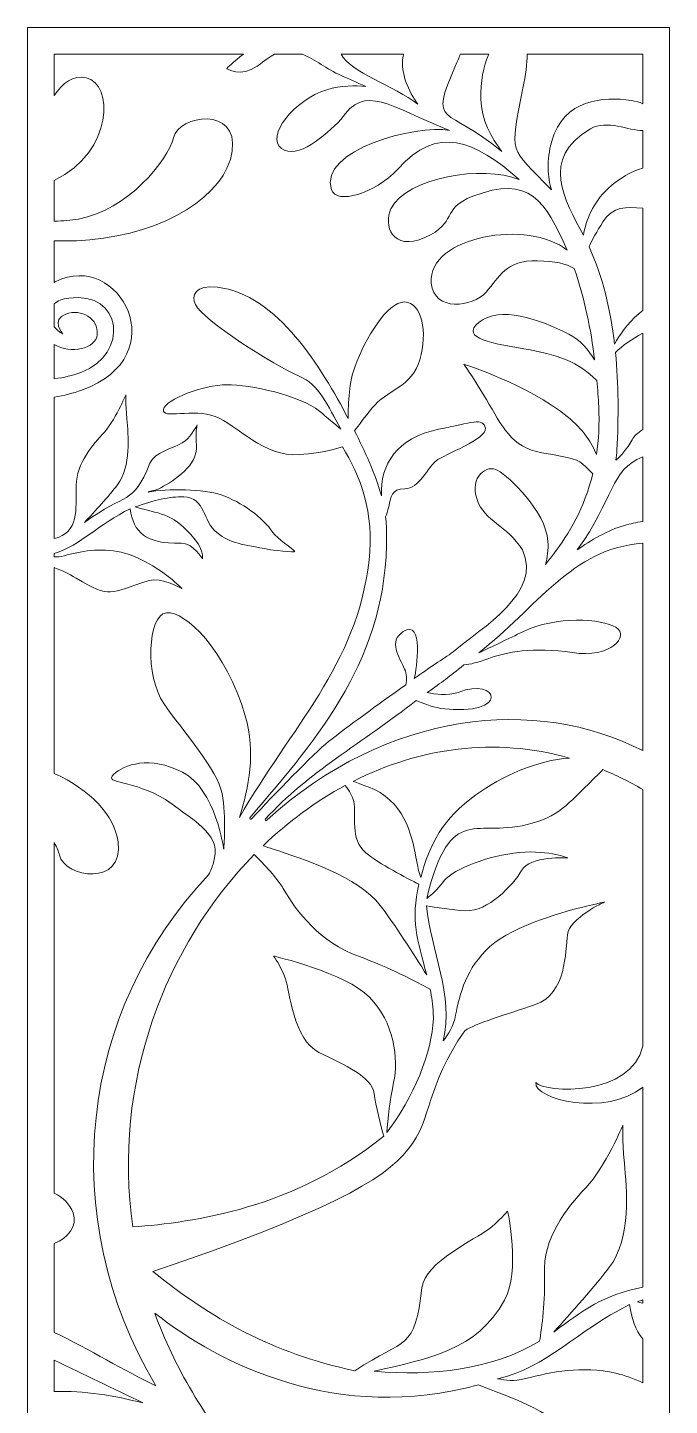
# Model space of a CAD drawing. Header units: centimetres. Extents: x -9.7 to 7.6, y -13 to 14.1.
# Drawn here: x -9.65 to -1.91, y -2.53 to 14.11 of the extents above; entities that cross this region are included whole.
import ezdxf

# ---------------------------------------------------------------- set-up
doc = ezdxf.new("R2010")
doc.units = ezdxf.units.CM
doc.header["$MEASUREMENT"] = 0
doc.layers.add('layer 1', color=7, linetype='Continuous')

msp = doc.modelspace()

# ---------------------------------------------------------------- linework, layer by layer
at = {"layer": 'layer 1', "color": 242, "lineweight": 9}
for points, knots in [([(-2.23081, -12.99459), (-2.23081, -12.99459), (-3.61403, -12.99459), (-3.61403, -12.99459), (-3.61403, -12.99459), (-3.61403, -12.99459), (-4.29634, -12.99459), (-4.29634, -12.99459), (-4.29634, -12.99459), (-4.29634, -12.99459), (-5.30418, -12.99459), (-5.30418, -12.99459), (-5.30418, -12.99459), (-5.30418, -12.99459), (-5.90292, -12.99459), (-5.90292, -12.99459), (-5.90292, -12.99459), (-5.90292, -12.99459), (-6.70928, -12.99459), (-6.70928, -12.99459), (-6.70928, -12.99459), (-6.70928, -12.99459), (-7.34334, -12.99459), (-7.34334, -12.99459), (-7.34334, -12.99459), (-7.34334, -12.99459), (-7.79812, -12.99459), (-7.79812, -12.99459), (-7.79812, -12.99459), (-7.79812, -12.99459), (-7.99169, -12.99459), (-7.99169, -12.99459), (-7.99169, -12.99459), (-7.99169, -12.99459), (-7.99801, -12.99459), (-7.99801, -12.99459), (-7.99801, -12.99459), (-7.99801, -12.99459), (-8.21961, -12.99459), (-8.21961, -12.99459), (-8.21961, -12.99459), (-8.21961, -12.99459), (-8.90713, -12.99459), (-8.90713, -12.99459), (-8.90713, -12.99459), (-8.90713, -12.99459), (-9.23069, -12.99459), (-9.23069, -12.99459), (-9.23069, -12.99459), (-9.23069, -12.99459), (-9.32889, -12.99459), (-9.32889, -12.99459), (-9.32889, -12.99459), (-9.32889, -12.99459), (-9.65153, -12.99459), (-9.65153, -12.99459), (-9.65153, -12.99459), (-9.65153, -12.99459), (-9.65153, -12.67195), (-9.65153, -12.67195), (-9.65153, -12.67195), (-9.65153, -12.67195), (-9.65153, -9.70819), (-9.65153, -9.70819), (-9.65153, -9.70819), (-9.65153, -9.70819), (-9.65153, -9.5203), (-9.65153, -9.5203), (-9.65153, -9.5203), (-9.65153, -9.5203), (-9.65153, -7.38408), (-9.65153, -7.38408), (-9.65153, -7.38408), (-9.65153, -7.38408), (-9.65153, -7.04499), (-9.65153, -7.04499), (-9.65153, -7.04499), (-9.65153, -7.04499), (-9.65153, -2.59487), (-9.65153, -2.59487), (-9.65153, -2.59487), (-9.65153, -2.59487), (-9.65153, -2.38817), (-9.65153, -2.38817), (-9.65153, -2.38817), (-9.65153, -2.38817), (-9.65153, -1.8223), (-9.65153, -1.8223), (-9.65153, -1.8223), (-9.65153, -1.8223), (-9.65153, -1.47514), (-9.65153, -1.47514), (-9.65153, -1.47514), (-9.65153, -1.47514), (-9.65153, -0.49746), (-9.65153, -0.49746), (-9.65153, -0.49746), (-9.65153, -0.49746), (-9.65153, -0.25309), (-9.65153, -0.25309), (-9.65153, -0.25309), (-9.65153, -0.25309), (-9.65153, 0.00084), (-9.65153, 0.00084), (-9.65153, 0.00084), (-9.65153, 0.00084), (-9.65153, 0.09219), (-9.65153, 0.09219), (-9.65153, 0.09219), (-9.65153, 0.09219), (-9.65153, 1.42624), (-9.65153, 1.42624), (-9.65153, 1.42624), (-9.65153, 1.42624), (-9.65153, 2.20746), (-9.65153, 2.20746), (-9.65153, 2.20746), (-9.65153, 2.20746), (-9.65153, 4.67849), (-9.65153, 4.67849), (-9.65153, 4.67849), (-9.65153, 4.67849), (-9.65153, 5.22768), (-9.65153, 5.22768), (-9.65153, 5.22768), (-9.65153, 5.22768), (-9.65153, 9.61322), (-9.65153, 9.61322), (-9.65153, 9.61322), (-9.65153, 9.61322), (-9.65153, 9.85597), (-9.65153, 9.85597), (-9.65153, 9.85597), (-9.65153, 9.85597), (-9.65153, 11.56167), (-9.65153, 11.56167), (-9.65153, 11.56167), (-9.65153, 11.56167), (-9.65153, 11.79957), (-9.65153, 11.79957), (-9.65153, 11.79957), (-9.65153, 11.79957), (-9.65153, 12.14534), (-9.65153, 12.14534), (-9.65153, 12.14534), (-9.65153, 12.14534), (-9.65153, 12.67177), (-9.65153, 12.67177), (-9.65153, 12.67177), (-9.65153, 12.67177), (-9.65153, 13.78453), (-9.65153, 13.78453), (-9.65153, 13.78453), (-9.65153, 13.78453), (-9.65153, 14.10717), (-9.65153, 14.10717), (-9.65153, 14.10717), (-9.65153, 14.10717), (-9.32889, 14.10717), (-9.32889, 14.10717), (-9.32889, 14.10717), (-9.32889, 14.10717), (-6.53397, 14.10717), (-6.53397, 14.10717), (-6.53397, 14.10717), (-6.53397, 14.10717), (-6.31932, 14.10717), (-6.31932, 14.10717), (-6.31932, 14.10717), (-6.31932, 14.10717), (-6.03715, 14.10717), (-6.03715, 14.10717), (-6.03715, 14.10717), (-6.03715, 14.10717), (-5.69897, 14.10717), (-5.69897, 14.10717), (-5.69897, 14.10717), (-5.69897, 14.10717), (-4.89051, 14.10717), (-4.89051, 14.10717), (-4.89051, 14.10717), (-4.89051, 14.10717), (-4.4373, 14.10717), (-4.4373, 14.10717), (-4.4373, 14.10717), (-4.4373, 14.10717), (-2.23081, 14.10717), (-2.23081, 14.10717), (-2.23081, 14.10717), (-2.23081, 14.10717), (-1.90817, 14.10717), (-1.90817, 14.10717), (-1.90817, 14.10717), (-1.90817, 14.10717), (-1.90817, 13.78453), (-1.90817, 13.78453), (-1.90817, 13.78453), (-1.90817, 13.78453), (-1.90817, 12.45041), (-1.90817, 12.45041), (-1.90817, 12.45041), (-1.90817, 12.45041), (-1.90817, 11.92972), (-1.90817, 11.92972), (-1.90817, 11.92972), (-1.90817, 11.92972), (-1.90817, 10.91423), (-1.90817, 10.91423), (-1.90817, 10.91423), (-1.90817, 10.91423), (-1.90817, 10.56947), (-1.90817, 10.56947), (-1.90817, 10.56947), (-1.90817, 10.56947), (-1.90817, 9.42337), (-1.90817, 9.42337), (-1.90817, 9.42337), (-1.90817, 9.42337), (-1.90817, 8.99295), (-1.90817, 8.99295), (-1.90817, 8.99295), (-1.90817, 8.99295), (-1.90817, 8.17496), (-1.90817, 8.17496), (-1.90817, 8.17496), (-1.90817, 8.17496), (-1.90817, 7.87163), (-1.90817, 7.87163), (-1.90817, 7.87163), (-1.90817, 7.87163), (-1.90817, 5.18792), (-1.90817, 5.18792), (-1.90817, 5.18792), (-1.90817, 5.18792), (-1.90817, 4.70284), (-1.90817, 4.70284), (-1.90817, 4.70284), (-1.90817, 4.70284), (-1.90817, 1.72144), (-1.90817, 1.72144), (-1.90817, 1.72144), (-1.90817, 1.72144), (-1.90817, 1.31679), (-1.90817, 1.31679), (-1.90817, 1.31679), (-1.90817, 1.31679), (-1.90817, 0.88344), (-1.90817, 0.88344), (-1.90817, 0.88344), (-1.90817, 0.88344), (-1.90817, 0.85871), (-1.90817, 0.85871), (-1.90817, 0.85871), (-1.90817, 0.85871), (-1.90817, -0.31154), (-1.90817, -0.31154), (-1.90817, -0.31154), (-1.90817, -0.31154), (-1.90817, -0.97133), (-1.90817, -0.97133), (-1.90817, -0.97133), (-1.90817, -0.97133), (-1.90817, -1.036), (-1.90817, -1.036), (-1.90817, -1.036), (-1.90817, -1.036), (-1.90817, -1.15415), (-1.90817, -1.15415), (-1.90817, -1.15415), (-1.90817, -1.15415), (-1.90817, -1.34413), (-1.90817, -1.34413), (-1.90817, -1.34413), (-1.90817, -1.34413), (-1.90817, -1.91835), (-1.90817, -1.91835), (-1.90817, -1.91835), (-1.90817, -1.91835), (-1.90817, -2.42924), (-1.90817, -2.42924), (-1.90817, -2.42924), (-1.90817, -2.42924), (-1.90817, -2.66084), (-1.90817, -2.66084), (-1.90817, -2.66084), (-1.90817, -2.66084), (-1.90817, -3.48774), (-1.90817, -3.48774), (-1.90817, -3.48774), (-1.90817, -3.48774), (-1.90817, -3.99787), (-1.90817, -3.99787), (-1.90817, -3.99787), (-1.90817, -3.99787), (-1.90817, -6.32446), (-1.90817, -6.32446), (-1.90817, -6.32446), (-1.90817, -6.32446), (-1.90817, -7.20418), (-1.90817, -7.20418), (-1.90817, -7.20418), (-1.90817, -7.20418), (-1.90817, -12.67195), (-1.90817, -12.67195), (-1.90817, -12.67195), (-1.90817, -12.67195), (-1.90817, -12.72788), (-1.90817, -12.72788), (-1.90817, -12.72788), (-1.90817, -12.72788), (-1.90817, -12.92748), (-1.90817, -12.92748), (-1.90817, -12.92748), (-1.90817, -12.92748), (-1.90817, -12.99459), (-1.90817, -12.99459), (-1.90817, -12.99459), (-1.90817, -12.99459), (-2.23081, -12.99459), (-2.23081, -12.99459)], [0, 0, 0, 0, 0.01234568, 0.01234568, 0.01234568, 0.01234568, 0.02469136, 0.02469136, 0.02469136, 0.02469136, 0.03703704, 0.03703704, 0.03703704, 0.03703704, 0.04938272, 0.04938272, 0.04938272, 0.04938272, 0.0617284, 0.0617284, 0.0617284, 0.0617284, 0.07407407, 0.07407407, 0.07407407, 0.07407407, 0.08641975, 0.08641975, 0.08641975, 0.08641975, 0.09876543, 0.09876543, 0.09876543, 0.09876543, 0.11111111, 0.11111111, 0.11111111, 0.11111111, 0.12345679, 0.12345679, 0.12345679, 0.12345679, 0.13580247, 0.13580247, 0.13580247, 0.13580247, 0.14814815, 0.14814815, 0.14814815, 0.14814815, 0.16049383, 0.16049383, 0.16049383, 0.16049383, 0.17283951, 0.17283951, 0.17283951, 0.17283951, 0.18518519, 0.18518519, 0.18518519, 0.18518519, 0.19753086, 0.19753086, 0.19753086, 0.19753086, 0.20987654, 0.20987654, 0.20987654, 0.20987654, 0.22222222, 0.22222222, 0.22222222, 0.22222222, 0.2345679, 0.2345679, 0.2345679, 0.2345679, 0.24691358, 0.24691358, 0.24691358, 0.24691358, 0.25925926, 0.25925926, 0.25925926, 0.25925926, 0.27160494, 0.27160494, 0.27160494, 0.27160494, 0.28395062, 0.28395062, 0.28395062, 0.28395062, 0.2962963, 0.2962963, 0.2962963, 0.2962963, 0.30864198, 0.30864198, 0.30864198, 0.30864198, 0.32098765, 0.32098765, 0.32098765, 0.32098765, 0.33333333, 0.33333333, 0.33333333, 0.33333333, 0.34567901, 0.34567901, 0.34567901, 0.34567901, 0.35802469, 0.35802469, 0.35802469, 0.35802469, 0.37037037, 0.37037037, 0.37037037, 0.37037037, 0.38271605, 0.38271605, 0.38271605, 0.38271605, 0.39506173, 0.39506173, 0.39506173, 0.39506173, 0.40740741, 0.40740741, 0.40740741, 0.40740741, 0.41975309, 0.41975309, 0.41975309, 0.41975309, 0.43209877, 0.43209877, 0.43209877, 0.43209877, 0.44444444, 0.44444444, 0.44444444, 0.44444444, 0.45679012, 0.45679012, 0.45679012, 0.45679012, 0.4691358, 0.4691358, 0.4691358, 0.4691358, 0.48148148, 0.48148148, 0.48148148, 0.48148148, 0.49382716, 0.49382716, 0.49382716, 0.49382716, 0.50617284, 0.50617284, 0.50617284, 0.50617284, 0.51851852, 0.51851852, 0.51851852, 0.51851852, 0.5308642, 0.5308642, 0.5308642, 0.5308642, 0.54320988, 0.54320988, 0.54320988, 0.54320988, 0.55555556, 0.55555556, 0.55555556, 0.55555556, 0.56790123, 0.56790123, 0.56790123, 0.56790123, 0.58024691, 0.58024691, 0.58024691, 0.58024691, 0.59259259, 0.59259259, 0.59259259, 0.59259259, 0.60493827, 0.60493827, 0.60493827, 0.60493827, 0.61728395, 0.61728395, 0.61728395, 0.61728395, 0.62962963, 0.62962963, 0.62962963, 0.62962963, 0.64197531, 0.64197531, 0.64197531, 0.64197531, 0.65432099, 0.65432099, 0.65432099, 0.65432099, 0.66666667, 0.66666667, 0.66666667, 0.66666667, 0.67901235, 0.67901235, 0.67901235, 0.67901235, 0.69135802, 0.69135802, 0.69135802, 0.69135802, 0.7037037, 0.7037037, 0.7037037, 0.7037037, 0.71604938, 0.71604938, 0.71604938, 0.71604938, 0.72839506, 0.72839506, 0.72839506, 0.72839506, 0.74074074, 0.74074074, 0.74074074, 0.74074074, 0.75308642, 0.75308642, 0.75308642, 0.75308642, 0.7654321, 0.7654321, 0.7654321, 0.7654321, 0.77777778, 0.77777778, 0.77777778, 0.77777778, 0.79012346, 0.79012346, 0.79012346, 0.79012346, 0.80246914, 0.80246914, 0.80246914, 0.80246914, 0.81481481, 0.81481481, 0.81481481, 0.81481481, 0.82716049, 0.82716049, 0.82716049, 0.82716049, 0.83950617, 0.83950617, 0.83950617, 0.83950617, 0.85185185, 0.85185185, 0.85185185, 0.85185185, 0.86419753, 0.86419753, 0.86419753, 0.86419753, 0.87654321, 0.87654321, 0.87654321, 0.87654321, 0.88888889, 0.88888889, 0.88888889, 0.88888889, 0.90123457, 0.90123457, 0.90123457, 0.90123457, 0.91358025, 0.91358025, 0.91358025, 0.91358025, 0.92592593, 0.92592593, 0.92592593, 0.92592593, 0.9382716, 0.9382716, 0.9382716, 0.9382716, 0.95061728, 0.95061728, 0.95061728, 0.95061728, 0.96296296, 0.96296296, 0.96296296, 0.96296296, 0.97530864, 0.97530864, 0.97530864, 0.97530864, 1, 1, 1, 1]), ([(-7.04692, 13.78453), (-7.16537, 13.69848), (-7.24943, 13.6137), (-7.24943, 13.6137), (-7.24943, 13.6137), (-7.24943, 13.6137), (-7.08023, 13.49622), (-6.88022, 13.6424), (-6.88022, 13.6424), (-6.78675, 13.71067), (-6.72508, 13.75631), (-6.67311, 13.78453), (-6.67311, 13.78453), (-6.67311, 13.78453), (-6.33906, 13.78453), (-6.33906, 13.78453), (-6.33906, 13.78453), (-6.17796, 13.72434), (-6.04789, 13.60614), (-5.86673, 13.52732), (-5.86673, 13.52732), (-5.78789, 13.49301), (-5.68633, 13.44796), (-5.57081, 13.3947), (-5.57081, 13.3947), (-5.69906, 13.41018), (-5.8642, 13.40972), (-6.04156, 13.35597), (-6.04156, 13.35597), (-6.43542, 13.23686), (-6.78316, 12.79021), (-6.58884, 12.64744), (-6.58884, 12.64744), (-6.39454, 12.50466), (-6.06417, 12.80246), (-5.87273, 12.99547), (-5.87273, 12.99547), (-5.57892, 13.44159), (-5.29104, 13.15165), (-4.56039, 12.86552), (-4.56039, 12.86552), (-4.95833, 12.93889), (-6.14325, 12.63457), (-5.98614, 12.14843), (-5.98614, 12.14843), (-5.92263, 11.96985), (-5.47165, 12.09616), (-5.18312, 12.39707), (-5.18312, 12.39707), (-4.71585, 12.93578), (-4.25516, 12.74526), (-3.72166, 12.27322), (-3.72166, 12.27322), (-4.15463, 12.45059), (-5.08065, 12.30021), (-5.26736, 11.9179), (-5.26736, 11.9179), (-5.35998, 11.7286), (-5.25816, 11.39651), (-4.85762, 11.57315), (-4.85762, 11.57315), (-4.45707, 11.74953), (-4.67653, 11.91734), (-4.27868, 12.07089), (-4.27868, 12.07089), (-3.59771, 12.33397), (-3.40028, 12.0154), (-3.14268, 11.41835), (-3.14268, 11.41835), (-3.5954, 11.7992), (-4.8289, 11.59015), (-4.7814, 11.0232), (-4.7814, 11.0232), (-4.75199, 10.67387), (-4.28107, 10.72908), (-4.11893, 10.91282), (-4.11893, 10.91282), (-3.95676, 11.09668), (-3.89075, 11.29968), (-3.49776, 11.29189), (-3.49776, 11.29189), (-3.28573, 11.2875), (-3.15506, 11.25553), (-3.05823, 11.20024), (-3.05823, 11.20024), (-2.93152, 10.84341), (-2.85504, 10.46023), (-2.81023, 10.09621), (-2.81023, 10.09621), (-2.88328, 10.21639), (-2.98481, 10.33454), (-3.12316, 10.40585), (-3.12316, 10.40585), (-3.49465, 10.59737), (-3.95517, 10.74941), (-4.20372, 10.54935), (-4.20372, 10.54935), (-4.45237, 10.34916), (-4.00898, 10.29102), (-3.66448, 10.22904), (-3.66448, 10.22904), (-3.37085, 10.17622), (-3.05715, 10.12085), (-2.78333, 9.84755), (-2.78333, 9.84755), (-2.77371, 9.73929), (-2.76642, 9.63386), (-2.7613, 9.53263), (-2.7613, 9.53263), (-2.7506, 9.32168), (-2.76109, 9.12883), (-2.78742, 8.95168), (-2.78742, 8.95168), (-2.84259, 9.0907), (-2.94605, 9.25442), (-3.14119, 9.41236), (-3.14119, 9.41236), (-3.6166, 9.79701), (-4.38969, 10.04354), (-4.38969, 10.04354), (-4.38969, 10.04354), (-4.38969, 10.04354), (-4.30422, 9.93256), (-4.11611, 9.6168), (-4.11611, 9.6168), (-3.92801, 9.30105), (-3.81816, 9.03798), (-3.44578, 8.97368), (-3.44578, 8.97368), (-3.07347, 8.90951), (-3.01775, 8.90508), (-2.91697, 8.80455), (-2.91697, 8.80455), (-2.8871, 8.77478), (-2.85893, 8.74534), (-2.83336, 8.71838), (-2.83336, 8.71838), (-2.93352, 8.31013), (-3.11895, 7.99636), (-3.3081, 7.74802), (-3.3081, 7.74802), (-3.33803, 7.7087), (-3.37054, 7.6681), (-3.40433, 7.62682), (-3.40433, 7.62682), (-3.38079, 7.71006), (-3.36694, 7.80328), (-3.37423, 7.90362), (-3.37423, 7.90362), (-3.40098, 8.27592), (-3.84589, 8.68145), (-3.9772, 8.76138), (-3.9772, 8.76138), (-4.10852, 8.84116), (-4.32386, 8.68454), (-4.22923, 8.41102), (-4.22923, 8.41102), (-4.1347, 8.13738), (-3.87113, 8.10499), (-3.68171, 7.80071), (-3.68171, 7.80071), (-3.43458, 7.28512), (-4.174, 6.8651), (-4.51532, 6.57094), (-4.51532, 6.57094), (-4.65136, 6.47879), (-4.79881, 6.38199), (-4.98599, 6.25007), (-4.98599, 6.25007), (-4.95852, 6.3611), (-4.86726, 6.9721), (-5.11972, 6.81557), (-5.11972, 6.81557), (-5.30177, 6.70267), (-5.16993, 6.50717), (-5.10242, 6.36299), (-5.10242, 6.36299), (-5.07501, 6.3044), (-5.07689, 6.23483), (-5.08855, 6.17284), (-5.08855, 6.17284), (-5.42833, 5.93261), (-5.79304, 5.66753), (-6.02106, 5.48715), (-6.02106, 5.48715), (-6.19323, 5.35087), (-6.69738, 4.82543), (-6.94232, 4.5636), (-6.94232, 4.5636), (-6.96049, 4.53697), (-6.97866, 4.5555), (-6.96839, 4.569), (-6.96839, 4.569), (-6.12033, 5.55876), (-5.30512, 6.51451), (-5.31994, 7.98837), (-5.31994, 7.98837), (-5.31768, 8.05778), (-5.3228, 8.12822), (-5.33179, 8.19939), (-5.33179, 8.19939), (-5.32011, 8.23157), (-5.30667, 8.27315), (-5.29494, 8.32193), (-5.29494, 8.32193), (-5.26758, 8.43545), (-5.2694, 8.53968), (-5.10076, 8.53804), (-5.10076, 8.53804), (-4.93217, 8.53613), (-4.81627, 8.80465), (-4.72324, 8.87812), (-4.72324, 8.87812), (-4.6302, 8.95185), (-4.10149, 9.14133), (-4.12848, 9.27071), (-4.12848, 9.27071), (-4.1556, 9.40012), (-4.28909, 9.34138), (-4.69281, 9.2576), (-4.69281, 9.2576), (-5.19714, 9.15312), (-5.39702, 8.83717), (-5.38296, 8.45364), (-5.38296, 8.45364), (-5.45626, 8.72416), (-5.5827, 8.99483), (-5.70709, 9.23932), (-5.70709, 9.23932), (-5.65665, 9.30685), (-5.5816, 9.40599), (-5.49247, 9.5177), (-5.49247, 9.5177), (-5.32756, 9.72439), (-5.01274, 9.76885), (-4.91804, 10.09696), (-4.91804, 10.09696), (-4.82344, 10.42482), (-4.89318, 10.78913), (-5.10361, 10.79429), (-5.10361, 10.79429), (-5.31403, 10.79943), (-5.57823, 10.34602), (-5.70081, 10.02012), (-5.70081, 10.02012), (-5.77075, 9.83405), (-5.78503, 9.57638), (-5.78442, 9.38895), (-5.78442, 9.38895), (-6.09495, 9.98538), (-6.63613, 10.88959), (-7.36184, 10.97323), (-7.36184, 10.97323), (-7.62381, 11.01003), (-7.68407, 10.86593), (-7.62575, 10.76272), (-7.62575, 10.76272), (-7.54832, 10.58299), (-6.65821, 10.01494), (-6.37618, 9.90012), (-6.37618, 9.90012), (-6.13767, 9.80291), (-6.02885, 9.54195), (-5.8719, 9.25767), (-5.8719, 9.25767), (-5.94545, 9.32046), (-6.0356, 9.39675), (-6.13046, 9.47572), (-6.13046, 9.47572), (-6.36127, 9.66739), (-6.96507, 9.79633), (-7.24662, 9.79557), (-7.24662, 9.79557), (-7.52815, 9.79469), (-7.9844, 9.62274), (-8.01313, 9.49762), (-8.01313, 9.49762), (-8.0419, 9.37264), (-7.64544, 9.51471), (-7.3899, 9.41358), (-7.3899, 9.41358), (-7.13439, 9.31231), (-6.78706, 8.91455), (-6.37476, 8.95136), (-6.37476, 8.95136), (-6.04098, 8.98109), (-5.97177, 9.01531), (-5.85345, 9.04602), (-5.85345, 9.04602), (-5.6419, 8.70518), (-5.46409, 8.24634), (-5.53087, 7.67696), (-5.53087, 7.67696), (-5.68073, 6.39719), (-6.4694, 5.67147), (-7.09658, 4.56996), (-7.09658, 4.56996), (-6.98226, 4.94378), (-6.8947, 5.34697), (-7.02573, 5.79803), (-7.02573, 5.79803), (-7.25632, 6.59161), (-7.74904, 7.0702), (-7.97736, 7.04205), (-7.97736, 7.04205), (-8.20569, 7.01393), (-8.236, 6.27576), (-8.00735, 5.94522), (-8.00735, 5.94522), (-7.77875, 5.61475), (-7.35589, 5.14169), (-7.30455, 4.85996), (-7.30455, 4.85996), (-7.25312, 4.5782), (-7.28484, 4.18729), (-7.28484, 4.18729), (-7.28484, 4.18729), (-7.28484, 4.18729), (-7.38283, 4.91237), (-7.78082, 5.11747), (-7.78082, 5.11747), (-8.17886, 5.32254), (-8.4877, 5.20814), (-8.614, 5.09095), (-8.614, 5.09095), (-8.74027, 4.9737), (-8.36856, 5.02525), (-7.98843, 4.78685), (-7.98843, 4.78685), (-7.55249, 4.47864), (-7.31511, 4.3431), (-7.40807, 4.02648), (-7.40807, 4.02648), (-7.42135, 3.98125), (-7.44137, 3.93232), (-7.46852, 3.87867), (-7.46852, 3.87867), (-9.02381, 2.24384), (-9.32035, -0.24851), (-8.10462, -2.28932), (-8.10462, -2.28932), (-8.48224, -2.10905), (-8.90038, -1.85063), (-9.32889, -1.6444), (-9.32889, -1.6444), (-9.32889, -1.6444), (-9.32889, -0.5701), (-9.32889, -0.5701), (-9.32889, -0.5701), (-9.17214, -0.51292), (-9.04196, -0.35684), (-9.10193, -0.2024), (-9.10193, -0.2024), (-9.14368, -0.09486), (-9.22364, -0.01385), (-9.32889, 0.03598), (-9.32889, 0.03598), (-9.32889, 1.45089), (-9.32889, 2.84652), (-9.32889, 4.26783), (-9.32889, 4.26783), (-9.29895, 4.21173), (-9.27825, 4.16042), (-9.26808, 4.11702), (-9.26808, 4.11702), (-9.20326, 3.84046), (-8.48315, 3.73592), (-8.55982, 4.27799), (-8.55982, 4.27799), (-8.60661, 4.60863), (-8.90199, 4.90499), (-9.32889, 5.10393), (-9.32889, 5.10393), (-9.32889, 5.10393), (-9.32889, 7.58856), (-9.32889, 7.58856), (-9.32889, 7.58856), (-9.23562, 7.55173), (-9.16084, 7.5186), (-9.06522, 7.46086), (-9.06522, 7.46086), (-8.63932, 7.20364), (-8.67583, 7.28084), (-8.18659, 7.43223), (-8.18659, 7.43223), (-8.04195, 7.477), (-7.78802, 7.33453), (-7.78802, 7.33453), (-7.78802, 7.33453), (-7.78802, 7.33453), (-7.78802, 7.33453), (-7.8836, 7.42131), (-7.8836, 7.42131), (-7.97921, 7.50806), (-8.26122, 7.71342), (-8.52054, 7.7728), (-8.52054, 7.7728), (-8.77991, 7.83213), (-9.01594, 7.78234), (-9.21165, 7.7311), (-9.21165, 7.7311), (-9.25956, 7.71857), (-9.29592, 7.71628), (-9.32889, 7.71802), (-9.32889, 7.71802), (-9.32889, 7.71802), (-9.32889, 7.7562), (-9.32889, 7.7562), (-9.32889, 7.7562), (-9.00718, 7.86357), (-8.7854, 8.11506), (-8.41486, 8.29818), (-8.41486, 8.29818), (-8.37063, 8.01192), (-8.23384, 7.87346), (-7.80041, 7.88172), (-7.80041, 7.88172), (-7.64838, 7.88459), (-7.54199, 7.69219), (-7.54199, 7.69219), (-7.54199, 7.69219), (-7.54199, 7.69219), (-7.51408, 7.81785), (-7.68226, 7.98574), (-7.68226, 7.98574), (-7.9102, 8.24966), (-8.07125, 8.23652), (-8.35376, 8.32081), (-8.35376, 8.32081), (-8.12608, 8.40096), (-7.93907, 8.4479), (-7.76633, 8.44171), (-7.76633, 8.44171), (-7.50378, 8.4322), (-7.54241, 8.15041), (-7.36933, 8.01083), (-7.36933, 8.01083), (-7.19621, 7.8713), (-7.06438, 7.87493), (-6.73496, 7.80464), (-6.73496, 7.80464), (-6.73095, 7.80378), (-6.41151, 7.7637), (-6.42767, 7.78358), (-6.42767, 7.78358), (-6.44878, 7.80957), (-6.64596, 7.94391), (-6.69106, 8.0113), (-6.69106, 8.0113), (-6.81096, 8.19058), (-7.06942, 8.38151), (-7.31704, 8.46541), (-7.31704, 8.46541), (-7.52175, 8.5348), (-7.968, 8.54715), (-8.19858, 8.49929), (-8.19858, 8.49929), (-8.16375, 8.52409), (-8.11338, 8.51212), (-8.0426, 8.55165), (-8.0426, 8.55165), (-7.87448, 8.64557), (-7.60002, 8.81891), (-7.61456, 9.06098), (-7.61456, 9.06098), (-7.62426, 9.22291), (-7.61317, 9.28701), (-7.60485, 9.31181), (-7.60485, 9.31181), (-7.62746, 9.26861), (-7.69813, 9.14368), (-7.78458, 9.09216), (-7.78458, 9.09216), (-7.88993, 9.02933), (-8.11533, 8.98748), (-8.17511, 8.848), (-8.17511, 8.848), (-8.3895, 8.32005), (-8.45699, 8.5124), (-8.96462, 8.13271), (-8.96462, 8.13271), (-8.83849, 8.272), (-8.67329, 8.44675), (-8.56668, 8.58725), (-8.56668, 8.58725), (-8.40052, 8.80617), (-8.43618, 9.19066), (-8.45398, 9.38288), (-8.45398, 9.38288), (-8.47178, 9.57513), (-8.46526, 9.67486), (-8.46526, 9.67486), (-8.46526, 9.67486), (-8.46526, 9.67486), (-8.5975, 9.35478), (-8.74977, 9.19366), (-8.74977, 9.19366), (-8.90204, 9.03254), (-9.0788, 8.80567), (-9.06642, 8.53031), (-9.06642, 8.53031), (-9.06648, 8.31396), (-9.03241, 8.00569), (-9.32889, 7.93766), (-9.32889, 7.93766), (-9.32889, 7.93766), (-9.32889, 9.64467), (-9.32889, 9.64467), (-9.32889, 9.64467), (-9.2115, 9.66436), (-9.10055, 9.69276), (-8.99906, 9.72948), (-8.99906, 9.72948), (-7.85071, 10.14495), (-8.55209, 11.42375), (-9.30983, 11.04137), (-9.30983, 11.04137), (-9.31633, 11.03809), (-9.32268, 11.03474), (-9.32889, 11.03133), (-9.32889, 11.03133), (-9.32889, 11.03133), (-9.32889, 11.5335), (-9.32889, 11.5335), (-9.32889, 11.5335), (-9.18456, 11.52813), (-9.04131, 11.53224), (-8.90155, 11.54467), (-8.90155, 11.54467), (-8.00444, 11.62425), (-7.25992, 12.07423), (-7.18322, 12.61622), (-7.18322, 12.61622), (-7.10655, 13.15829), (-7.82667, 13.05375), (-7.89148, 12.77719), (-7.89148, 12.77719), (-7.95629, 12.50073), (-8.44809, 11.90265), (-9.03556, 11.79492), (-9.03556, 11.79492), (-9.12516, 11.77853), (-9.22396, 11.77066), (-9.32889, 11.77155), (-9.32889, 11.77155), (-9.32889, 11.77155), (-9.32889, 12.26037), (-9.32889, 12.26037), (-9.32889, 12.26037), (-8.60159, 12.62024), (-8.62215, 13.43079), (-8.94311, 13.5003), (-8.94311, 13.5003), (-9.1076, 13.53596), (-9.22685, 13.43818), (-9.32889, 13.28601), (-9.32889, 13.28601), (-9.32889, 13.28601), (-9.32889, 13.78453), (-9.32889, 13.78453), (-9.32889, 13.78453), (-9.32889, 13.78453), (-7.04692, 13.78453), (-7.04692, 13.78453)], [0, 0, 0, 0, 0.00704225, 0.00704225, 0.00704225, 0.00704225, 0.01408451, 0.01408451, 0.01408451, 0.01408451, 0.02112676, 0.02112676, 0.02112676, 0.02112676, 0.02816901, 0.02816901, 0.02816901, 0.02816901, 0.03521127, 0.03521127, 0.03521127, 0.03521127, 0.04225352, 0.04225352, 0.04225352, 0.04225352, 0.04929577, 0.04929577, 0.04929577, 0.04929577, 0.05633803, 0.05633803, 0.05633803, 0.05633803, 0.06338028, 0.06338028, 0.06338028, 0.06338028, 0.07042254, 0.07042254, 0.07042254, 0.07042254, 0.07746479, 0.07746479, 0.07746479, 0.07746479, 0.08450704, 0.08450704, 0.08450704, 0.08450704, 0.0915493, 0.0915493, 0.0915493, 0.0915493, 0.09859155, 0.09859155, 0.09859155, 0.09859155, 0.1056338, 0.1056338, 0.1056338, 0.1056338, 0.11267606, 0.11267606, 0.11267606, 0.11267606, 0.11971831, 0.11971831, 0.11971831, 0.11971831, 0.12676056, 0.12676056, 0.12676056, 0.12676056, 0.13380282, 0.13380282, 0.13380282, 0.13380282, 0.14084507, 0.14084507, 0.14084507, 0.14084507, 0.14788732, 0.14788732, 0.14788732, 0.14788732, 0.15492958, 0.15492958, 0.15492958, 0.15492958, 0.16197183, 0.16197183, 0.16197183, 0.16197183, 0.16901408, 0.16901408, 0.16901408, 0.16901408, 0.17605634, 0.17605634, 0.17605634, 0.17605634, 0.18309859, 0.18309859, 0.18309859, 0.18309859, 0.19014085, 0.19014085, 0.19014085, 0.19014085, 0.1971831, 0.1971831, 0.1971831, 0.1971831, 0.20422535, 0.20422535, 0.20422535, 0.20422535, 0.21126761, 0.21126761, 0.21126761, 0.21126761, 0.21830986, 0.21830986, 0.21830986, 0.21830986, 0.22535211, 0.22535211, 0.22535211, 0.22535211, 0.23239437, 0.23239437, 0.23239437, 0.23239437, 0.23943662, 0.23943662, 0.23943662, 0.23943662, 0.24647887, 0.24647887, 0.24647887, 0.24647887, 0.25352113, 0.25352113, 0.25352113, 0.25352113, 0.26056338, 0.26056338, 0.26056338, 0.26056338, 0.26760563, 0.26760563, 0.26760563, 0.26760563, 0.27464789, 0.27464789, 0.27464789, 0.27464789, 0.28169014, 0.28169014, 0.28169014, 0.28169014, 0.28873239, 0.28873239, 0.28873239, 0.28873239, 0.29577465, 0.29577465, 0.29577465, 0.29577465, 0.3028169, 0.3028169, 0.3028169, 0.3028169, 0.30985915, 0.30985915, 0.30985915, 0.30985915, 0.31690141, 0.31690141, 0.31690141, 0.31690141, 0.32394366, 0.32394366, 0.32394366, 0.32394366, 0.33098592, 0.33098592, 0.33098592, 0.33098592, 0.33802817, 0.33802817, 0.33802817, 0.33802817, 0.34507042, 0.34507042, 0.34507042, 0.34507042, 0.35211268, 0.35211268, 0.35211268, 0.35211268, 0.35915493, 0.35915493, 0.35915493, 0.35915493, 0.36619718, 0.36619718, 0.36619718, 0.36619718, 0.37323944, 0.37323944, 0.37323944, 0.37323944, 0.38028169, 0.38028169, 0.38028169, 0.38028169, 0.38732394, 0.38732394, 0.38732394, 0.38732394, 0.3943662, 0.3943662, 0.3943662, 0.3943662, 0.40140845, 0.40140845, 0.40140845, 0.40140845, 0.4084507, 0.4084507, 0.4084507, 0.4084507, 0.41549296, 0.41549296, 0.41549296, 0.41549296, 0.42253521, 0.42253521, 0.42253521, 0.42253521, 0.42957746, 0.42957746, 0.42957746, 0.42957746, 0.43661972, 0.43661972, 0.43661972, 0.43661972, 0.44366197, 0.44366197, 0.44366197, 0.44366197, 0.45070423, 0.45070423, 0.45070423, 0.45070423, 0.45774648, 0.45774648, 0.45774648, 0.45774648, 0.46478873, 0.46478873, 0.46478873, 0.46478873, 0.47183099, 0.47183099, 0.47183099, 0.47183099, 0.47887324, 0.47887324, 0.47887324, 0.47887324, 0.48591549, 0.48591549, 0.48591549, 0.48591549, 0.49295775, 0.49295775, 0.49295775, 0.49295775, 0.5, 0.5, 0.5, 0.5, 0.50704225, 0.50704225, 0.50704225, 0.50704225, 0.51408451, 0.51408451, 0.51408451, 0.51408451, 0.52112676, 0.52112676, 0.52112676, 0.52112676, 0.52816901, 0.52816901, 0.52816901, 0.52816901, 0.53521127, 0.53521127, 0.53521127, 0.53521127, 0.54225352, 0.54225352, 0.54225352, 0.54225352, 0.54929577, 0.54929577, 0.54929577, 0.54929577, 0.55633803, 0.55633803, 0.55633803, 0.55633803, 0.56338028, 0.56338028, 0.56338028, 0.56338028, 0.57042254, 0.57042254, 0.57042254, 0.57042254, 0.57746479, 0.57746479, 0.57746479, 0.57746479, 0.58450704, 0.58450704, 0.58450704, 0.58450704, 0.5915493, 0.5915493, 0.5915493, 0.5915493, 0.59859155, 0.59859155, 0.59859155, 0.59859155, 0.6056338, 0.6056338, 0.6056338, 0.6056338, 0.61267606, 0.61267606, 0.61267606, 0.61267606, 0.61971831, 0.61971831, 0.61971831, 0.61971831, 0.62676056, 0.62676056, 0.62676056, 0.62676056, 0.63380282, 0.63380282, 0.63380282, 0.63380282, 0.64084507, 0.64084507, 0.64084507, 0.64084507, 0.64788732, 0.64788732, 0.64788732, 0.64788732, 0.65492958, 0.65492958, 0.65492958, 0.65492958, 0.66197183, 0.66197183, 0.66197183, 0.66197183, 0.66901408, 0.66901408, 0.66901408, 0.66901408, 0.67605634, 0.67605634, 0.67605634, 0.67605634, 0.68309859, 0.68309859, 0.68309859, 0.68309859, 0.69014085, 0.69014085, 0.69014085, 0.69014085, 0.6971831, 0.6971831, 0.6971831, 0.6971831, 0.70422535, 0.70422535, 0.70422535, 0.70422535, 0.71126761, 0.71126761, 0.71126761, 0.71126761, 0.71830986, 0.71830986, 0.71830986, 0.71830986, 0.72535211, 0.72535211, 0.72535211, 0.72535211, 0.73239437, 0.73239437, 0.73239437, 0.73239437, 0.73943662, 0.73943662, 0.73943662, 0.73943662, 0.74647887, 0.74647887, 0.74647887, 0.74647887, 0.75352113, 0.75352113, 0.75352113, 0.75352113, 0.76056338, 0.76056338, 0.76056338, 0.76056338, 0.76760563, 0.76760563, 0.76760563, 0.76760563, 0.77464789, 0.77464789, 0.77464789, 0.77464789, 0.78169014, 0.78169014, 0.78169014, 0.78169014, 0.78873239, 0.78873239, 0.78873239, 0.78873239, 0.79577465, 0.79577465, 0.79577465, 0.79577465, 0.8028169, 0.8028169, 0.8028169, 0.8028169, 0.80985915, 0.80985915, 0.80985915, 0.80985915, 0.81690141, 0.81690141, 0.81690141, 0.81690141, 0.82394366, 0.82394366, 0.82394366, 0.82394366, 0.83098592, 0.83098592, 0.83098592, 0.83098592, 0.83802817, 0.83802817, 0.83802817, 0.83802817, 0.84507042, 0.84507042, 0.84507042, 0.84507042, 0.85211268, 0.85211268, 0.85211268, 0.85211268, 0.85915493, 0.85915493, 0.85915493, 0.85915493, 0.86619718, 0.86619718, 0.86619718, 0.86619718, 0.87323944, 0.87323944, 0.87323944, 0.87323944, 0.88028169, 0.88028169, 0.88028169, 0.88028169, 0.88732394, 0.88732394, 0.88732394, 0.88732394, 0.8943662, 0.8943662, 0.8943662, 0.8943662, 0.90140845, 0.90140845, 0.90140845, 0.90140845, 0.9084507, 0.9084507, 0.9084507, 0.9084507, 0.91549296, 0.91549296, 0.91549296, 0.91549296, 0.92253521, 0.92253521, 0.92253521, 0.92253521, 0.92957746, 0.92957746, 0.92957746, 0.92957746, 0.93661972, 0.93661972, 0.93661972, 0.93661972, 0.94366197, 0.94366197, 0.94366197, 0.94366197, 0.95070423, 0.95070423, 0.95070423, 0.95070423, 0.95774648, 0.95774648, 0.95774648, 0.95774648, 0.96478873, 0.96478873, 0.96478873, 0.96478873, 0.97183099, 0.97183099, 0.97183099, 0.97183099, 0.97887324, 0.97887324, 0.97887324, 0.97887324, 0.98591549, 0.98591549, 0.98591549, 0.98591549, 1, 1, 1, 1]), ([(-5.1157, 13.78453), (-5.11874, 13.77197), (-5.12136, 13.75915), (-5.12354, 13.74608), (-5.12354, 13.74608), (-5.15406, 13.56307), (-5.05505, 13.33159), (-4.94496, 13.18296), (-4.94496, 13.18296), (-5.22227, 13.39813), (-5.7582, 13.56964), (-5.86843, 13.78453), (-5.86843, 13.78453), (-5.86843, 13.78453), (-5.1157, 13.78453), (-5.1157, 13.78453)], [0, 0, 0, 0, 0.2, 0.2, 0.2, 0.2, 0.4, 0.4, 0.4, 0.4, 0.6, 0.6, 0.6, 0.6, 1, 1, 1, 1]), ([(-4.08808, 13.78453), (-4.15393, 13.64297), (-4.18794, 13.44918), (-4.18345, 13.24339), (-4.18345, 13.24339), (-4.17825, 12.99999), (-4.05407, 12.76963), (-3.92949, 12.61088), (-3.92949, 12.61088), (-4.60563, 13.17296), (-4.81679, 12.89498), (-4.48769, 13.64939), (-4.48769, 13.64939), (-4.46467, 13.69697), (-4.44675, 13.7421), (-4.43347, 13.78453), (-4.43347, 13.78453), (-4.43347, 13.78453), (-4.08808, 13.78453), (-4.08808, 13.78453)], [0, 0, 0, 0, 0.16666667, 0.16666667, 0.16666667, 0.16666667, 0.33333333, 0.33333333, 0.33333333, 0.33333333, 0.5, 0.5, 0.5, 0.5, 0.66666667, 0.66666667, 0.66666667, 0.66666667, 1, 1, 1, 1]), ([(-2.23081, 13.78453), (-2.23081, 13.78453), (-2.23081, 13.18838), (-2.23081, 13.18838), (-2.23081, 13.18838), (-2.26947, 13.20544), (-2.31581, 13.21893), (-2.37047, 13.2271), (-2.37047, 13.2271), (-2.70237, 13.27641), (-3.18434, 13.24533), (-3.32847, 12.73613), (-3.32847, 12.73613), (-3.39463, 12.5025), (-3.37398, 12.29906), (-3.33261, 12.1469), (-3.33261, 12.1469), (-3.84073, 12.68514), (-3.83888, 12.54684), (-3.67546, 13.37678), (-3.67546, 13.37678), (-3.64495, 13.53187), (-3.62136, 13.67411), (-3.62478, 13.78453), (-3.62478, 13.78453), (-3.62478, 13.78453), (-2.23081, 13.78453), (-2.23081, 13.78453)], [0, 0, 0, 0, 0.125, 0.125, 0.125, 0.125, 0.25, 0.25, 0.25, 0.25, 0.375, 0.375, 0.375, 0.375, 0.5, 0.5, 0.5, 0.5, 0.625, 0.625, 0.625, 0.625, 0.75, 0.75, 0.75, 0.75, 1, 1, 1, 1]), ([(-2.23081, 12.86561), (-2.23081, 12.86561), (-2.23081, 12.41104), (-2.23081, 12.41104), (-2.23081, 12.41104), (-2.36684, 12.36924), (-2.51021, 12.29169), (-2.65013, 12.16175), (-2.65013, 12.16175), (-2.8328, 11.99212), (-2.91213, 11.7797), (-2.94627, 11.6011), (-2.94627, 11.6011), (-3.16728, 12.02118), (-3.47972, 12.52249), (-2.86091, 12.88409), (-2.86091, 12.88409), (-2.6594, 13.00195), (-2.39937, 12.85878), (-2.23081, 12.86561)], [0, 0, 0, 0, 0.16666667, 0.16666667, 0.16666667, 0.16666667, 0.33333333, 0.33333333, 0.33333333, 0.33333333, 0.5, 0.5, 0.5, 0.5, 0.66666667, 0.66666667, 0.66666667, 0.66666667, 1, 1, 1, 1]), ([(-2.23081, 11.92655), (-2.23081, 11.92655), (-2.23081, 10.69143), (-2.23081, 10.69143), (-2.23081, 10.69143), (-2.24671, 10.67841), (-2.26258, 10.66507), (-2.27844, 10.65142), (-2.27844, 10.65142), (-2.4171, 10.53175), (-2.50883, 10.3997), (-2.5696, 10.28399), (-2.5696, 10.28399), (-2.61841, 10.70316), (-2.7144, 11.10326), (-2.8781, 11.46107), (-2.8781, 11.46107), (-2.83803, 11.54528), (-2.78341, 11.64822), (-2.71102, 11.76164), (-2.71102, 11.76164), (-2.58729, 11.95562), (-2.43413, 11.94045), (-2.23081, 11.92655)], [0, 0, 0, 0, 0.14285714, 0.14285714, 0.14285714, 0.14285714, 0.28571429, 0.28571429, 0.28571429, 0.28571429, 0.42857143, 0.42857143, 0.42857143, 0.42857143, 0.57142857, 0.57142857, 0.57142857, 0.57142857, 0.71428571, 0.71428571, 0.71428571, 0.71428571, 1, 1, 1, 1]), ([(-9.32889, 9.86737), (-9.32889, 9.86737), (-9.32889, 10.28067), (-9.32889, 10.28067), (-9.32889, 10.28067), (-9.1306, 10.16529), (-8.82693, 10.22494), (-8.81126, 10.40351), (-8.81126, 10.40351), (-8.79451, 10.59254), (-9.00318, 10.71899), (-9.18835, 10.64917), (-9.18835, 10.64917), (-9.37367, 10.57941), (-9.22685, 10.40916), (-9.22685, 10.40916), (-9.22685, 10.40916), (-9.26809, 10.43247), (-9.30249, 10.46138), (-9.32889, 10.49313), (-9.32889, 10.49313), (-9.32889, 10.49313), (-9.32889, 10.77308), (-9.32889, 10.77308), (-9.32889, 10.77308), (-9.29058, 10.80622), (-9.23316, 10.83114), (-9.15404, 10.84204), (-9.15404, 10.84204), (-8.50671, 10.93142), (-8.41736, 10.16495), (-9.00769, 9.94469), (-9.00769, 9.94469), (-9.10587, 9.908), (-9.21388, 9.88199), (-9.32889, 9.86737)], [0, 0, 0, 0, 0.1, 0.1, 0.1, 0.1, 0.2, 0.2, 0.2, 0.2, 0.3, 0.3, 0.3, 0.3, 0.4, 0.4, 0.4, 0.4, 0.5, 0.5, 0.5, 0.5, 0.6, 0.6, 0.6, 0.6, 0.7, 0.7, 0.7, 0.7, 0.8, 0.8, 0.8, 0.8, 1, 1, 1, 1]), ([(-2.23081, 10.41876), (-2.23081, 10.41876), (-2.23081, 9.25643), (-2.23081, 9.25643), (-2.23081, 9.25643), (-2.29092, 9.21395), (-2.33532, 9.17112), (-2.35814, 9.13047), (-2.35814, 9.13047), (-2.42154, 9.01762), (-2.49564, 8.93617), (-2.55328, 8.88295), (-2.55328, 8.88295), (-2.54781, 8.92392), (-2.54392, 8.96511), (-2.54162, 9.00622), (-2.54162, 9.00622), (-2.52038, 9.40111), (-2.52099, 9.79956), (-2.55881, 10.18416), (-2.55881, 10.18416), (-2.47762, 10.26717), (-2.36267, 10.34655), (-2.23081, 10.41876)], [0, 0, 0, 0, 0.14285714, 0.14285714, 0.14285714, 0.14285714, 0.28571429, 0.28571429, 0.28571429, 0.28571429, 0.42857143, 0.42857143, 0.42857143, 0.42857143, 0.57142857, 0.57142857, 0.57142857, 0.57142857, 0.71428571, 0.71428571, 0.71428571, 0.71428571, 1, 1, 1, 1]), ([(-2.23081, 8.92313), (-2.23081, 8.92313), (-2.23081, 8.14435), (-2.23081, 8.14435), (-2.23081, 8.14435), (-2.30762, 8.13186), (-2.3819, 8.11585), (-2.45124, 8.09664), (-2.45124, 8.09664), (-2.65649, 8.03959), (-2.86264, 7.91428), (-3.02067, 7.80072), (-3.02067, 7.80072), (-2.57115, 8.42119), (-2.62486, 8.7724), (-2.23081, 8.92313)], [0, 0, 0, 0, 0.2, 0.2, 0.2, 0.2, 0.4, 0.4, 0.4, 0.4, 0.6, 0.6, 0.6, 0.6, 1, 1, 1, 1]), ([(-2.23081, 7.88133), (-2.23081, 7.88133), (-2.23081, 5.37783), (-2.23081, 5.37783), (-2.23081, 5.37783), (-3.51407, 6.04072), (-5.30747, 5.86338), (-6.75959, 4.54431), (-6.75959, 4.54431), (-6.77619, 4.5247), (-6.79445, 4.53464), (-6.77927, 4.55407), (-6.77927, 4.55407), (-6.27284, 5.11383), (-5.61505, 5.46946), (-4.96237, 5.98377), (-4.96237, 5.98377), (-4.89268, 5.95292), (-4.78557, 5.91159), (-4.66553, 5.88863), (-4.66553, 5.88863), (-3.80292, 5.7843), (-3.97542, 6.27831), (-4.45667, 6.08195), (-4.45667, 6.08195), (-4.5908, 6.03614), (-4.73125, 6.06245), (-4.83056, 6.07843), (-4.83056, 6.07843), (-4.64975, 6.20596), (-4.57164, 6.26612), (-4.38646, 6.41363), (-4.38646, 6.41363), (-4.31114, 6.41962), (-4.21793, 6.44299), (-4.08846, 6.49087), (-4.08846, 6.49087), (-3.88249, 6.56699), (-3.55126, 6.6333), (-3.0813, 6.56139), (-3.0813, 6.56139), (-2.61132, 6.48951), (-2.38259, 6.76066), (-2.5531, 6.86673), (-2.5531, 6.86673), (-2.72361, 6.97277), (-3.28253, 7.00552), (-3.6704, 6.81635), (-3.6704, 6.81635), (-3.85484, 6.72635), (-4.05198, 6.63267), (-4.20862, 6.55867), (-4.20862, 6.55867), (-3.51458, 7.09762), (-3.08371, 7.82512), (-2.23081, 7.88133)], [0, 0, 0, 0, 0.06666667, 0.06666667, 0.06666667, 0.06666667, 0.13333333, 0.13333333, 0.13333333, 0.13333333, 0.2, 0.2, 0.2, 0.2, 0.26666667, 0.26666667, 0.26666667, 0.26666667, 0.33333333, 0.33333333, 0.33333333, 0.33333333, 0.4, 0.4, 0.4, 0.4, 0.46666667, 0.46666667, 0.46666667, 0.46666667, 0.53333333, 0.53333333, 0.53333333, 0.53333333, 0.6, 0.6, 0.6, 0.6, 0.66666667, 0.66666667, 0.66666667, 0.66666667, 0.73333333, 0.73333333, 0.73333333, 0.73333333, 0.8, 0.8, 0.8, 0.8, 0.86666667, 0.86666667, 0.86666667, 0.86666667, 1, 1, 1, 1]), ([(-5.54382, 4.9409), (-5.11654, 4.79118), (-5.01064, 4.35358), (-4.9669, 4.09396), (-4.9669, 4.09396), (-4.94849, 3.98468), (-4.92742, 3.9037), (-4.90915, 3.84624), (-4.90915, 3.84624), (-4.80232, 4.24994), (-4.6404, 4.55727), (-4.24376, 4.84296), (-4.24376, 4.84296), (-3.93255, 5.06718), (-3.50005, 5.26468), (-3.11367, 5.28817), (-3.11367, 5.28817), (-4.01905, 5.5448), (-4.92361, 5.41279), (-5.72354, 5.00732), (-5.72354, 5.00732), (-5.67358, 4.98768), (-5.61428, 4.9656), (-5.54382, 4.9409)], [0, 0, 0, 0, 0.14285714, 0.14285714, 0.14285714, 0.14285714, 0.28571429, 0.28571429, 0.28571429, 0.28571429, 0.42857143, 0.42857143, 0.42857143, 0.42857143, 0.57142857, 0.57142857, 0.57142857, 0.57142857, 0.71428571, 0.71428571, 0.71428571, 0.71428571, 1, 1, 1, 1]), ([(-2.71196, 5.14858), (-2.72741, 5.13259), (-2.74395, 5.11525), (-2.76156, 5.09641), (-2.76156, 5.09641), (-3.11401, 4.76274), (-3.20034, 4.60735), (-3.56232, 4.5026), (-3.56232, 4.5026), (-4.24706, 4.30149), (-4.54184, 4.78074), (-4.8366, 3.59274), (-4.8366, 3.59274), (-4.77487, 3.64119), (-4.69724, 3.71025), (-4.64766, 3.78375), (-4.64766, 3.78375), (-4.55497, 3.92125), (-4.16839, 4.08971), (-3.78775, 4.14094), (-3.78775, 4.14094), (-3.4071, 4.19221), (-3.13457, 4.08306), (-3.13457, 4.08306), (-3.13457, 4.08306), (-3.13457, 4.08306), (-3.58968, 4.1106), (-3.6915, 3.93231), (-3.6915, 3.93231), (-3.79335, 3.75403), (-4.10245, 3.43056), (-4.36549, 3.44551), (-4.36549, 3.44551), (-4.53951, 3.45547), (-4.73069, 3.48642), (-4.84052, 3.50631), (-4.84052, 3.50631), (-4.78324, 2.96542), (-4.50746, 2.42377), (-4.63768, 1.87454), (-4.63768, 1.87454), (-4.57698, 1.94916), (-4.51152, 2.05468), (-4.48744, 2.18294), (-4.48744, 2.18294), (-4.43829, 2.44517), (-4.35832, 2.75318), (-4.07393, 3.01316), (-4.07393, 3.01316), (-3.78953, 3.27304), (-3.12438, 3.44927), (-2.90778, 3.50046), (-2.90778, 3.50046), (-2.69115, 3.55158), (-2.69115, 3.55158), (-2.69115, 3.55158), (-2.69115, 3.55158), (-2.69115, 3.55158), (-3.11494, 3.35514), (-3.13938, 3.15658), (-3.13938, 3.15658), (-3.16384, 2.95804), (-3.14757, 2.44142), (-3.52502, 2.31372), (-3.52502, 2.31372), (-3.90243, 2.18611), (-4.2428, 2.0865), (-4.37571, 1.99724), (-4.37571, 1.99724), (-5.33739, 0.63663), (-3.98047, 0.51064), (-8.13871, -0.91152), (-8.13871, -0.91152), (-7.44931, -1.46646), (-6.69551, -1.90075), (-5.70518, -2.10708), (-5.70518, -2.10708), (-5.08025, -1.69886), (-4.98484, -1.87477), (-4.89381, -1.10084), (-4.89381, -1.10084), (-4.8582, -0.80036), (-4.23321, -0.50794), (-4.09909, -0.40779), (-4.09909, -0.40779), (-3.96498, -0.30764), (-3.86101, -0.18024), (-3.86101, -0.18024), (-3.86101, -0.18024), (-3.86101, -0.18024), (-3.70124, -0.90774), (-3.89925, -1.2549), (-3.89925, -1.2549), (-4.22189, -1.86341), (-4.82804, -1.96249), (-5.4704, -2.11437), (-5.4704, -2.11437), (-4.7657, -2.17478), (-4.05833, -2.0991), (-3.47402, -1.74874), (-3.47402, -1.74874), (-3.44777, -1.58882), (-3.40248, -1.2578), (-3.41657, -0.94428), (-3.41657, -0.94428), (-3.43607, -0.51052), (-3.15763, -0.15315), (-2.91775, 0.10067), (-2.91775, 0.10067), (-2.67789, 0.35447), (-2.46958, 0.85868), (-2.46958, 0.85868), (-2.46958, 0.85868), (-2.46958, 0.85868), (-2.47986, 0.70158), (-2.45181, 0.39873), (-2.45181, 0.39873), (-2.42376, 0.09593), (-2.3676, -0.50973), (-2.62934, -0.85459), (-2.62934, -0.85459), (-2.79728, -1.07591), (-3.10449, -1.42165), (-3.30318, -1.64107), (-3.30318, -1.64107), (-2.93903, -1.37008), (-2.7191, -1.1981), (-2.23081, -1.10023), (-2.23081, -1.10023), (-2.23081, -1.10023), (-2.23081, 1.31549), (-2.23081, 1.31549), (-2.23081, 1.31549), (-2.6688, 0.95722), (-3.54691, 1.16498), (-3.52106, 1.37176), (-3.52106, 1.37176), (-3.41091, 1.23747), (-2.35917, 1.20262), (-2.23081, 1.81038), (-2.23081, 1.81038), (-2.23081, 1.81038), (-2.23081, 4.90959), (-2.23081, 4.90959), (-2.23081, 4.90959), (-2.39032, 5.00273), (-2.55092, 5.08207), (-2.71196, 5.14858)], [0, 0, 0, 0, 0.02631579, 0.02631579, 0.02631579, 0.02631579, 0.05263158, 0.05263158, 0.05263158, 0.05263158, 0.07894737, 0.07894737, 0.07894737, 0.07894737, 0.10526316, 0.10526316, 0.10526316, 0.10526316, 0.13157895, 0.13157895, 0.13157895, 0.13157895, 0.15789474, 0.15789474, 0.15789474, 0.15789474, 0.18421053, 0.18421053, 0.18421053, 0.18421053, 0.21052632, 0.21052632, 0.21052632, 0.21052632, 0.23684211, 0.23684211, 0.23684211, 0.23684211, 0.26315789, 0.26315789, 0.26315789, 0.26315789, 0.28947368, 0.28947368, 0.28947368, 0.28947368, 0.31578947, 0.31578947, 0.31578947, 0.31578947, 0.34210526, 0.34210526, 0.34210526, 0.34210526, 0.36842105, 0.36842105, 0.36842105, 0.36842105, 0.39473684, 0.39473684, 0.39473684, 0.39473684, 0.42105263, 0.42105263, 0.42105263, 0.42105263, 0.44736842, 0.44736842, 0.44736842, 0.44736842, 0.47368421, 0.47368421, 0.47368421, 0.47368421, 0.5, 0.5, 0.5, 0.5, 0.52631579, 0.52631579, 0.52631579, 0.52631579, 0.55263158, 0.55263158, 0.55263158, 0.55263158, 0.57894737, 0.57894737, 0.57894737, 0.57894737, 0.60526316, 0.60526316, 0.60526316, 0.60526316, 0.63157895, 0.63157895, 0.63157895, 0.63157895, 0.65789474, 0.65789474, 0.65789474, 0.65789474, 0.68421053, 0.68421053, 0.68421053, 0.68421053, 0.71052632, 0.71052632, 0.71052632, 0.71052632, 0.73684211, 0.73684211, 0.73684211, 0.73684211, 0.76315789, 0.76315789, 0.76315789, 0.76315789, 0.78947368, 0.78947368, 0.78947368, 0.78947368, 0.81578947, 0.81578947, 0.81578947, 0.81578947, 0.84210526, 0.84210526, 0.84210526, 0.84210526, 0.86842105, 0.86842105, 0.86842105, 0.86842105, 0.89473684, 0.89473684, 0.89473684, 0.89473684, 0.92105263, 0.92105263, 0.92105263, 0.92105263, 0.94736842, 0.94736842, 0.94736842, 0.94736842, 1, 1, 1, 1]), ([(-6.81005, 4.22956), (-6.77216, 4.21664), (-6.73146, 4.20306), (-6.68792, 4.18892), (-6.68792, 4.18892), (-6.34423, 4.07728), (-5.65677, 3.85402), (-5.39627, 3.51066), (-5.39627, 3.51066), (-5.22908, 3.29033), (-4.98789, 2.9131), (-4.83649, 2.67095), (-4.83649, 2.67095), (-4.9481, 3.09096), (-5.03206, 3.33583), (-4.9297, 3.76519), (-4.9297, 3.76519), (-5.0728, 3.83714), (-5.41557, 4.01519), (-5.57053, 4.14423), (-5.57053, 4.14423), (-5.76886, 4.30955), (-5.68267, 4.59976), (-5.71694, 4.76518), (-5.71694, 4.76518), (-5.72979, 4.82737), (-5.77154, 4.89632), (-5.81862, 4.95816), (-5.81862, 4.95816), (-6.17425, 4.76626), (-6.50789, 4.51976), (-6.81005, 4.22956)], [0, 0, 0, 0, 0.11111111, 0.11111111, 0.11111111, 0.11111111, 0.22222222, 0.22222222, 0.22222222, 0.22222222, 0.33333333, 0.33333333, 0.33333333, 0.33333333, 0.44444444, 0.44444444, 0.44444444, 0.44444444, 0.55555556, 0.55555556, 0.55555556, 0.55555556, 0.66666667, 0.66666667, 0.66666667, 0.66666667, 0.77777778, 0.77777778, 0.77777778, 0.77777778, 1, 1, 1, 1]), ([(-8.37988, -0.37178), (-7.64007, -0.31603), (-6.44385, -0.14977), (-5.3547, 0.7227), (-5.3547, 0.7227), (-5.38998, 0.8515), (-5.45256, 1.09204), (-5.47022, 1.23773), (-5.47022, 1.23773), (-5.49529, 1.44382), (-5.82365, 1.57839), (-6.13646, 1.7359), (-6.13646, 1.7359), (-6.44923, 1.89339), (-6.49042, 2.48128), (-6.54017, 2.62378), (-6.54017, 2.62378), (-6.58992, 2.76627), (-6.68291, 2.89848), (-6.68291, 2.89848), (-6.68291, 2.89848), (-6.68291, 2.89848), (-5.81601, 2.69827), (-5.52458, 2.40082), (-5.52458, 2.40082), (-5.23317, 2.10335), (-5.17065, 1.65541), (-5.23517, 1.37029), (-5.23517, 1.37029), (-5.27785, 1.18191), (-5.30546, 0.922), (-5.31933, 0.76689), (-5.31933, 0.76689), (-5.29968, 0.79234), (-5.28055, 0.81785), (-5.26228, 0.84338), (-5.26228, 0.84338), (-4.94721, 1.28404), (-4.74072, 1.834), (-4.75671, 2.21582), (-4.75671, 2.21582), (-4.76062, 2.30868), (-4.77503, 2.40371), (-4.79489, 2.49814), (-4.79489, 2.49814), (-4.95809, 2.58733), (-5.29994, 2.76529), (-5.64913, 2.89189), (-5.64913, 2.89189), (-6.13223, 3.06703), (-6.39897, 3.42817), (-6.56963, 3.71566), (-6.56963, 3.71566), (-6.64844, 3.84841), (-6.78866, 3.99953), (-6.91676, 4.12375), (-6.91676, 4.12375), (-7.99287, 3.02571), (-8.63407, 1.3577), (-8.37988, -0.37178)], [0, 0, 0, 0, 0.0625, 0.0625, 0.0625, 0.0625, 0.125, 0.125, 0.125, 0.125, 0.1875, 0.1875, 0.1875, 0.1875, 0.25, 0.25, 0.25, 0.25, 0.3125, 0.3125, 0.3125, 0.3125, 0.375, 0.375, 0.375, 0.375, 0.4375, 0.4375, 0.4375, 0.4375, 0.5, 0.5, 0.5, 0.5, 0.5625, 0.5625, 0.5625, 0.5625, 0.625, 0.625, 0.625, 0.625, 0.6875, 0.6875, 0.6875, 0.6875, 0.75, 0.75, 0.75, 0.75, 0.8125, 0.8125, 0.8125, 0.8125, 0.875, 0.875, 0.875, 0.875, 1, 1, 1, 1]), ([(-2.23081, -1.72212), (-2.31648, -1.61806), (-2.36381, -1.48071), (-2.39019, -1.30995), (-2.39019, -1.30995), (-3.03055, -1.62641), (-3.38884, -2.07259), (-3.98241, -2.20631), (-3.98241, -2.20631), (-3.87427, -2.21773), (-3.79614, -2.2427), (-3.64533, -2.20325), (-3.64533, -2.20325), (-3.33705, -2.12253), (-2.96524, -2.0441), (-2.55665, -2.13757), (-2.55665, -2.13757), (-2.4485, -2.16233), (-2.33786, -2.20321), (-2.23081, -2.25247), (-2.23081, -2.25247), (-2.23081, -2.25247), (-2.23081, -1.72212), (-2.23081, -1.72212)], [0, 0, 0, 0, 0.14285714, 0.14285714, 0.14285714, 0.14285714, 0.28571429, 0.28571429, 0.28571429, 0.28571429, 0.42857143, 0.42857143, 0.42857143, 0.42857143, 0.57142857, 0.57142857, 0.57142857, 0.57142857, 0.71428571, 0.71428571, 0.71428571, 0.71428571, 1, 1, 1, 1]), ([(-2.23081, -1.2524), (-2.25164, -1.25952), (-2.27268, -1.26682), (-2.29395, -1.27431), (-2.29395, -1.27431), (-2.27447, -1.28012), (-2.25325, -1.28607), (-2.23081, -1.29182), (-2.23081, -1.29182), (-2.23081, -1.29182), (-2.23081, -1.2524), (-2.23081, -1.2524)], [0, 0, 0, 0, 0.25, 0.25, 0.25, 0.25, 0.5, 0.5, 0.5, 0.5, 1, 1, 1, 1]), ([(-2.23081, -2.73906), (-2.7969, -2.93099), (-2.80812, -2.99528), (-3.41468, -2.62894), (-3.41468, -2.62894), (-3.67291, -2.47301), (-3.83461, -2.43105), (-4.21213, -2.27825), (-4.21213, -2.27825), (-5.89797, -2.74181), (-7.32946, -2.03823), (-8.11744, -1.4113), (-8.11744, -1.4113), (-7.88412, -2.05305), (-7.51645, -2.68937), (-6.98905, -3.29439), (-6.98905, -3.29439), (-5.75788, -4.77826), (-2.68659, -8.63574), (-2.91203, -9.06214), (-2.91203, -9.06214), (-2.62103, -8.4852), (-3.45726, -6.58328), (-3.66775, -6.04618), (-3.66775, -6.04618), (-4.4577, -5.97846), (-4.51769, -5.48693), (-4.77775, -4.79269), (-4.77775, -4.79269), (-4.88493, -4.5065), (-5.49823, -4.45792), (-5.49823, -4.45792), (-5.49823, -4.45792), (-5.49823, -4.45792), (-5.08373, -4.2825), (-4.66185, -4.52417), (-4.66185, -4.52417), (-4.23999, -4.76595), (-4.07872, -5.31091), (-3.96621, -5.55121), (-3.96621, -5.55121), (-3.91225, -5.66642), (-3.8226, -5.75224), (-3.74395, -5.81069), (-3.74395, -5.81069), (-4.60116, -3.68223), (-3.18777, -3.16421), (-2.23081, -3.3791), (-2.23081, -3.3791), (-2.23081, -3.3791), (-2.23081, -2.73906), (-2.23081, -2.73906)], [0, 0, 0, 0, 0.07142857, 0.07142857, 0.07142857, 0.07142857, 0.14285714, 0.14285714, 0.14285714, 0.14285714, 0.21428571, 0.21428571, 0.21428571, 0.21428571, 0.28571429, 0.28571429, 0.28571429, 0.28571429, 0.35714286, 0.35714286, 0.35714286, 0.35714286, 0.42857143, 0.42857143, 0.42857143, 0.42857143, 0.5, 0.5, 0.5, 0.5, 0.57142857, 0.57142857, 0.57142857, 0.57142857, 0.64285714, 0.64285714, 0.64285714, 0.64285714, 0.71428571, 0.71428571, 0.71428571, 0.71428571, 0.78571429, 0.78571429, 0.78571429, 0.78571429, 0.85714286, 0.85714286, 0.85714286, 0.85714286, 1, 1, 1, 1]), ([(-9.32889, -2.35739), (-9.32889, -2.35739), (-9.32889, -1.98046), (-9.32889, -1.98046), (-9.32889, -1.98046), (-8.97535, -2.15238), (-8.6176, -2.32258), (-8.25997, -2.49682), (-8.25997, -2.49682), (-8.59981, -2.40878), (-8.97147, -2.34721), (-9.32889, -2.35739)], [0, 0, 0, 0, 0.25, 0.25, 0.25, 0.25, 0.5, 0.5, 0.5, 0.5, 1, 1, 1, 1])]:
    msp.add_open_spline(points, degree=3, knots=knots, dxfattribs=at)

doc.saveas('drawing.dxf')
